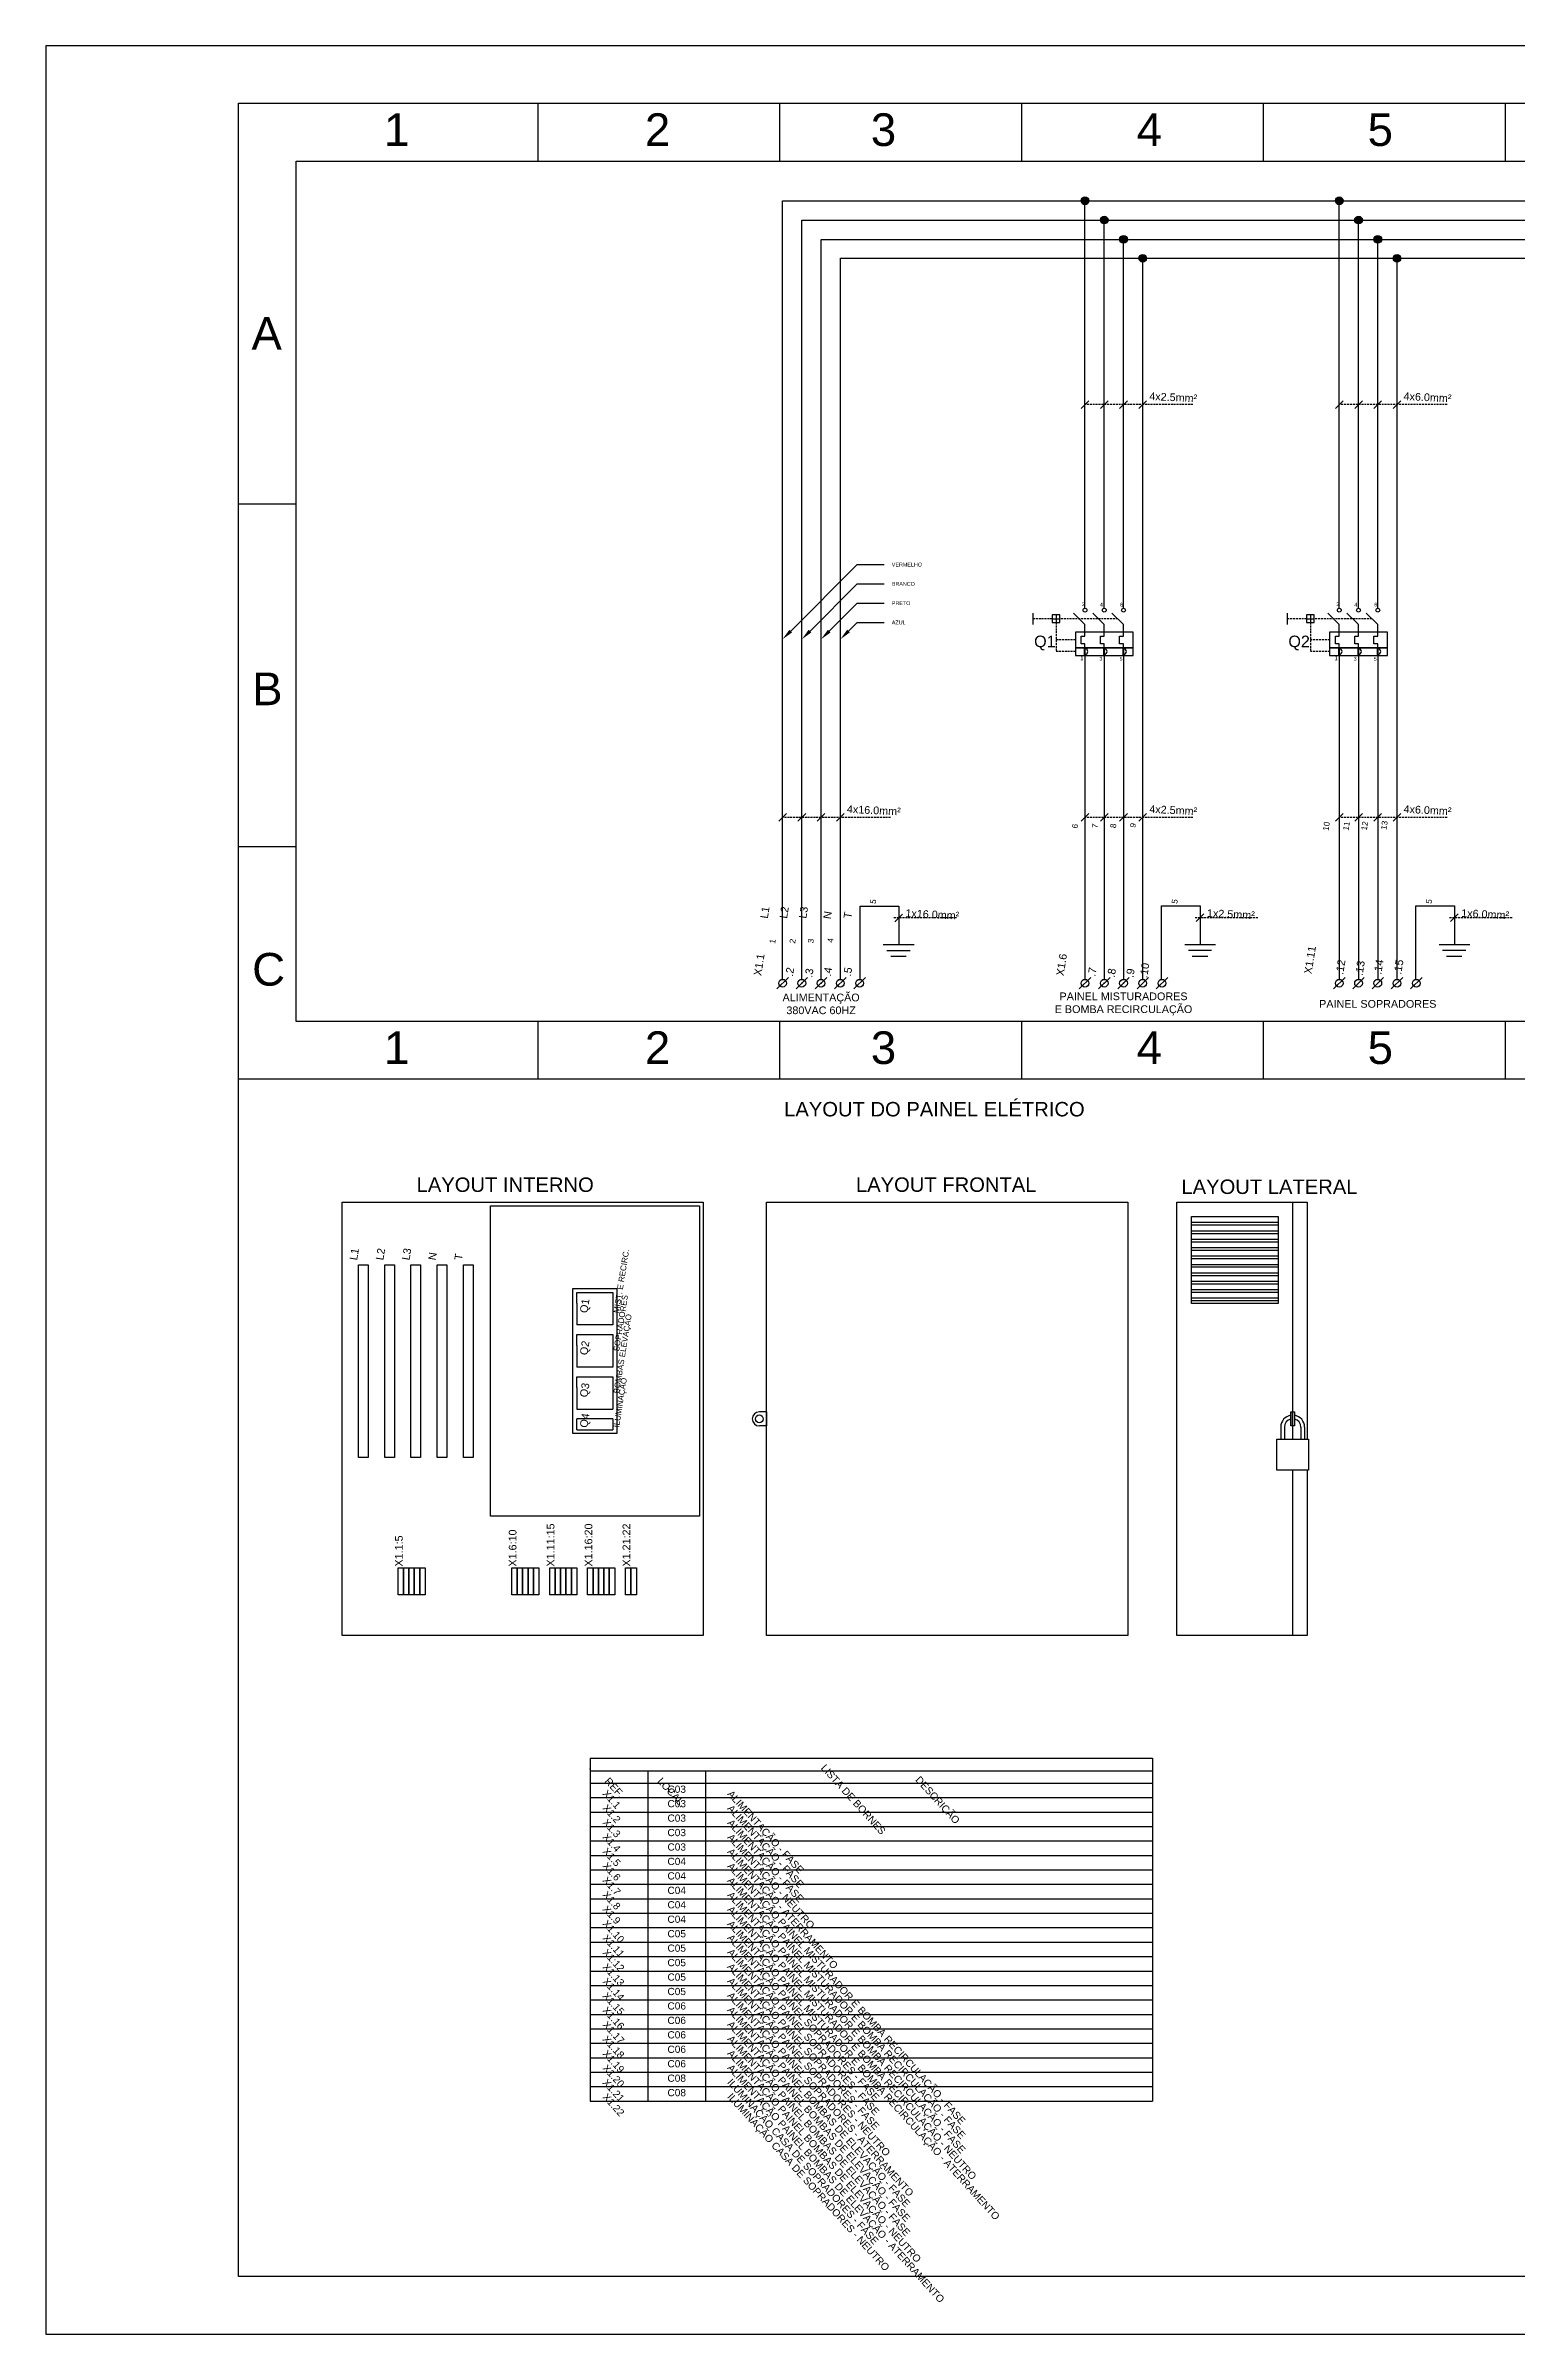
# Model space of a CAD drawing. Header units: millimetres. Extents: x 100 to 940, y 100 to 694.
# Drawn here: x 100 to 482, y 100 to 694 of the extents above; entities that cross this region are included whole.
import ezdxf
from ezdxf import colors
from ezdxf.entities.mleader import LeaderData, LeaderLine
from ezdxf.enums import TextEntityAlignment as Align
from ezdxf.math import Vec2, Vec3

# ---------------------------------------------------------------- set-up
doc = ezdxf.new("R2010")
doc.units = ezdxf.units.MM
doc.linetypes.add('DASHED', pattern=[0.75, 0.5, -0.25])
doc.styles.add('Annotative', font='Arial.ttf')
doc.styles.add('Notes', font='Arial.ttf', dxfattribs={"height": 3})

msp = doc.modelspace()

# ---------------------------------------------------------------- hatches: boundary and pattern name
h = msp.add_hatch(color=256)
h.dxf.hatch_style = 1
h.paths.add_polyline_path([(370.75, 653.7, 1), (368.75, 653.7, 1)])
h = msp.add_hatch(color=256)
h.dxf.hatch_style = 1
h.paths.add_polyline_path([(436.75, 653.7, 1), (434.75, 653.7, 1)])
h = msp.add_hatch(color=256)
h.dxf.hatch_style = 1
h.paths.add_polyline_path([(375.75, 648.7, 1), (373.75, 648.7, 1)])
h = msp.add_hatch(color=256)
h.dxf.hatch_style = 1
h.paths.add_polyline_path([(441.75, 648.7, 1), (439.75, 648.7, 1)])
h = msp.add_hatch(color=256)
h.dxf.hatch_style = 1
h.paths.add_polyline_path([(380.75, 643.7, 1), (378.75, 643.7, 1)])
h = msp.add_hatch(color=256)
h.dxf.hatch_style = 1
h.paths.add_polyline_path([(446.75, 643.7, 1), (444.75, 643.7, 1)])
h = msp.add_hatch(color=256)
h.dxf.hatch_style = 1
h.paths.add_polyline_path([(385.75, 638.8, 1), (383.75, 638.8, 1)])
h = msp.add_hatch(color=256)
h.dxf.hatch_style = 1
h.paths.add_polyline_path([(451.75, 638.8, 1), (449.75, 638.8, 1)])

# ---------------------------------------------------------------- linework, layer by layer
for p, q in [((227.78, 664), (227.78, 679)), ((290.56, 664), (290.56, 679)), ((353.33, 664), (353.33, 679)), ((416.11, 664), (416.11, 679)), ((478.89, 664), (478.89, 679)), ((291.25, 653.7), (603.75, 653.7)), ((291.25, 451.64), (291.25, 653.7)), ((369.75, 547.96), (369.75, 653.7)), ((435.75, 547.96), (435.75, 653.7)), ((296.25, 648.7), (501.75, 648.7)), ((296.25, 451.64), (296.25, 648.7)), ((374.75, 547.96), (374.75, 648.7)), ((440.75, 547.96), (440.75, 648.7)), ((301.25, 643.7), (506.75, 643.7)), ((301.25, 451.64), (301.25, 643.7)), ((379.75, 547.96), (379.75, 643.7)), ((445.75, 547.96), (445.75, 643.7)), ((306.25, 451.64), (306.25, 638.8)), ((306.25, 638.8), (608.75, 638.8)), ((384.75, 451.64), (384.75, 638.8)), ((450.75, 451.64), (450.75, 638.8)), ((370.75, 601.83), (368.75, 599.83)), ((375.75, 601.83), (373.75, 599.83)), ((380.75, 601.83), (378.75, 599.83)), ((385.75, 601.83), (383.75, 599.83)), ((436.75, 601.83), (434.75, 599.83)), ((441.75, 601.83), (439.75, 599.83)), ((446.75, 601.83), (444.75, 599.83)), ((451.75, 601.83), (449.75, 599.83)), ((165, 575), (150, 575)), ((356.25, 546.72), (356.25, 543.72)), ((369.75, 543.72), (366.75, 546.72)), ((374.75, 543.72), (371.75, 546.72)), ((379.75, 543.72), (376.75, 546.72)), ((422.25, 546.72), (422.25, 543.72)), ((435.75, 543.72), (432.75, 546.72)), ((440.75, 543.72), (437.75, 546.72)), ((445.75, 543.72), (442.75, 546.72)), ((361.25, 545.22), (363.25, 545.22)), ((362.25, 546.22), (362.25, 544.22)), ((368.75, 538.72), (368.75, 540.72)), ((368.75, 540.72), (369.75, 540.71)), ((369.75, 541.72), (369.75, 543.72)), ((369.75, 540.71), (369.75, 541.72)), ((373.75, 538.72), (373.75, 540.72)), ((373.75, 540.72), (374.75, 540.72)), ((374.75, 541.72), (374.75, 543.72)), ((374.75, 540.72), (374.75, 541.72)), ((378.75, 538.72), (378.75, 540.72)), ((378.75, 540.72), (379.75, 540.72)), ((379.75, 541.72), (379.75, 543.72)), ((379.75, 540.72), (379.75, 541.72)), ((427.25, 545.22), (429.25, 545.22)), ((428.25, 546.22), (428.25, 544.22)), ((434.75, 538.72), (434.75, 540.72)), ((434.75, 540.72), (435.75, 540.71)), ((435.75, 541.72), (435.75, 543.72)), ((435.75, 540.71), (435.75, 541.72)), ((439.75, 538.72), (439.75, 540.72)), ((439.75, 540.72), (440.75, 540.72)), ((440.75, 541.72), (440.75, 543.72)), ((440.75, 540.72), (440.75, 541.72)), ((444.75, 538.72), (444.75, 540.72)), ((444.75, 540.72), (445.75, 540.72)), ((445.75, 541.72), (445.75, 543.72)), ((445.75, 540.72), (445.75, 541.72)), ((369.75, 538.72), (368.75, 538.72)), ((369.75, 537.72), (369.75, 538.72)), ((369.75, 535.72), (369.75, 451.64)), ((374.75, 538.72), (373.75, 538.72)), ((374.75, 537.72), (374.75, 538.72)), ((374.75, 535.72), (374.75, 451.64)), ((379.75, 538.72), (378.75, 538.72)), ((379.75, 537.72), (379.75, 538.72)), ((379.75, 535.72), (379.75, 451.64)), ((435.75, 538.72), (434.75, 538.72)), ((435.75, 537.72), (435.75, 538.72)), ((435.75, 535.72), (435.75, 533.72)), ((435.75, 535.72), (435.75, 451.64)), ((440.75, 538.72), (439.75, 538.72)), ((440.75, 537.72), (440.75, 538.72)), ((440.75, 535.72), (440.75, 533.72)), ((440.75, 535.72), (440.75, 451.64)), ((445.75, 538.72), (444.75, 538.72)), ((445.75, 537.72), (445.75, 538.72)), ((445.75, 535.72), (445.75, 533.72)), ((445.75, 535.72), (445.75, 451.64)), ((292.25, 494.68), (290.25, 492.68)), ((297.25, 494.68), (295.25, 492.68)), ((302.25, 494.68), (300.25, 492.68)), ((307.25, 494.68), (305.25, 492.68)), ((370.75, 494.68), (368.75, 492.68)), ((375.75, 494.68), (373.75, 492.68)), ((380.75, 494.68), (378.75, 492.68)), ((385.75, 494.68), (383.75, 492.68)), ((436.75, 494.68), (434.75, 492.68)), ((441.75, 494.68), (439.75, 492.68)), ((446.75, 494.68), (444.75, 492.68)), ((451.75, 494.68), (449.75, 492.68)), ((165, 486), (150, 486)), ((296.25, 451.64), (296.25, 483.4)), ((301.25, 451.64), (301.25, 483.4)), ((311.39, 451.65), (311.39, 470.65)), ((311.39, 470.65), (321.39, 470.65)), ((321.39, 470.65), (321.39, 460.65)), ((389.64, 451.68), (389.64, 470.68)), ((389.64, 470.68), (399.64, 470.68)), ((399.64, 470.68), (399.64, 460.68)), ((455.64, 451.68), (455.64, 470.68)), ((455.64, 470.68), (465.64, 470.68)), ((465.64, 470.68), (465.64, 460.68)), ((322.39, 468.6), (320.39, 466.6)), ((400.64, 468.63), (398.64, 466.63)), ((466.64, 468.63), (464.64, 466.63)), ((317.39, 460.65), (325.39, 460.65)), ((318.34, 459.15), (324.34, 459.15)), ((319.35, 457.65), (323.35, 457.65)), ((395.64, 460.68), (403.64, 460.68)), ((396.59, 459.18), (402.59, 459.18)), ((397.6, 457.68), (401.6, 457.68)), ((461.64, 460.68), (469.64, 460.68)), ((462.59, 459.18), (468.59, 459.18)), ((463.6, 457.68), (467.6, 457.68)), ((289.75, 449.14), (292.75, 452.14)), ((294.75, 449.14), (297.75, 452.14)), ((299.75, 449.14), (302.75, 452.14)), ((304.75, 449.14), (307.75, 452.14)), ((309.75, 449.14), (312.75, 452.14)), ((368.25, 449.14), (371.25, 452.14)), ((373.25, 449.14), (376.25, 452.14)), ((378.25, 449.14), (381.25, 452.14)), ((383.25, 449.14), (386.25, 452.14)), ((388.25, 449.14), (391.25, 452.14)), ((434.25, 449.14), (437.25, 452.14)), ((439.25, 449.14), (442.25, 452.14)), ((444.25, 449.14), (447.25, 452.14)), ((449.25, 449.14), (452.25, 452.14)), ((454.25, 449.14), (457.25, 452.14)), ((227.78, 425.74), (227.78, 440.74)), ((290.56, 425.74), (290.56, 440.74)), ((353.33, 425.74), (353.33, 440.74)), ((416.11, 425.74), (416.11, 440.74)), ((478.89, 425.74), (478.89, 440.74)), ((165, 425.74), (150, 425.74)), ((730, 425.74), (165, 425.74)), ((423.65, 393.82), (423.65, 332.3)), ((419.9, 388.56), (397.37, 388.56)), ((397.37, 387.89), (419.9, 387.89)), ((397.37, 386.38), (419.9, 386.38)), ((397.37, 385.71), (419.9, 385.71)), ((397.37, 384.21), (419.9, 384.21)), ((397.37, 383.53), (419.9, 383.53)), ((397.37, 382.03), (419.9, 382.03)), ((397.37, 381.35), (419.9, 381.35)), ((397.37, 379.85), (419.9, 379.85)), ((397.37, 379.17), (419.9, 379.17)), ((397.37, 377.67), (419.9, 377.67)), ((397.37, 377), (419.9, 377)), ((397.37, 375.5), (419.9, 375.5)), ((397.37, 374.82), (419.9, 374.82)), ((237.84, 370.38), (247.21, 370.38)), ((237.84, 367.57), (237.84, 370.38)), ((247.21, 370.38), (247.21, 367.57)), ((397.37, 373.32), (419.9, 373.32)), ((397.37, 372.64), (419.9, 372.64)), ((397.37, 371.14), (419.9, 371.14)), ((397.37, 370.46), (419.9, 370.46)), ((397.37, 368.96), (419.9, 368.96)), ((397.37, 368.29), (419.9, 368.29)), ((237.84, 367.57), (237.84, 361.94)), ((247.21, 367.57), (247.21, 361.94)), ((247.21, 361.94), (237.84, 361.94)), ((237.84, 359.44), (247.21, 359.44)), ((237.84, 356.63), (237.84, 359.44)), ((237.84, 356.63), (237.84, 351.01)), ((247.21, 359.44), (247.21, 356.63)), ((247.21, 356.63), (247.21, 351.01)), ((247.21, 351.01), (237.84, 351.01)), ((237.84, 348.51), (247.21, 348.51)), ((237.84, 345.69), (237.84, 348.51)), ((237.84, 345.69), (237.84, 340.07)), ((247.21, 348.51), (247.21, 345.69)), ((247.21, 345.69), (247.21, 340.07)), ((237.84, 340.07), (247.21, 340.07)), ((287.08, 339.41), (285.23, 339.41)), ((287.08, 339.41), (287.08, 335.72)), ((247.21, 337.57), (237.84, 337.57)), ((237.84, 334.76), (237.84, 337.57)), ((237.84, 334.76), (247.21, 334.76)), ((247.21, 337.57), (247.21, 334.76)), ((287.08, 335.72), (285.23, 335.72)), ((423.65, 324.23), (423.65, 281.32)), ((241.28, 249.5), (387.29, 249.5)), ((241.28, 249.5), (241.28, 160.52)), ((387.29, 249.5), (387.29, 160.52)), ((241.28, 246.24), (387.29, 246.24)), ((256.28, 246.24), (256.28, 160.52)), ((271.28, 246.24), (271.28, 160.52)), ((241.28, 243.02), (387.29, 243.02)), ((241.28, 239.27), (387.29, 239.27)), ((241.28, 235.52), (387.29, 235.52)), ((241.28, 231.77), (387.29, 231.77)), ((241.28, 228.02), (387.29, 228.02)), ((241.28, 224.27), (387.29, 224.27)), ((241.28, 220.52), (387.29, 220.52)), ((241.28, 216.77), (387.29, 216.77)), ((241.28, 213.02), (387.29, 213.02)), ((241.28, 209.27), (387.29, 209.27)), ((241.28, 205.52), (387.29, 205.52)), ((241.28, 201.77), (387.29, 201.77)), ((241.28, 198.02), (387.29, 198.02)), ((241.28, 194.27), (387.29, 194.27)), ((241.28, 190.52), (387.29, 190.52)), ((241.28, 186.77), (387.29, 186.77)), ((241.28, 183.02), (387.29, 183.02)), ((241.28, 179.27), (387.29, 179.27)), ((241.28, 175.52), (387.29, 175.52)), ((241.28, 171.77), (387.29, 171.77)), ((241.28, 168.02), (387.29, 168.02)), ((241.28, 164.27), (387.29, 164.27)), ((241.28, 160.52), (387.29, 160.52))]:
    msp.add_line(p, q)
at = {"linetype": 'DASHED'}
for p, q in [((397.76, 600.83), (369.75, 600.83)), ((463.76, 600.83), (435.75, 600.83)), ((361.25, 545.22), (356.25, 545.22)), ((362.25, 544.22), (362.25, 536.72)), ((378.25, 545.22), (363.25, 545.22)), ((427.25, 545.22), (422.25, 545.22)), ((428.25, 544.22), (428.25, 536.72)), ((444.25, 545.22), (429.25, 545.22)), ((367.25, 539.72), (362.25, 539.72)), ((367.25, 536.72), (362.25, 536.72)), ((433.25, 539.72), (428.25, 539.72)), ((433.25, 536.72), (428.25, 536.72)), ((319.26, 493.68), (291.25, 493.68)), ((397.76, 493.68), (369.75, 493.68)), ((463.76, 493.68), (435.75, 493.68)), ((336.39, 467.6), (319.88, 467.6)), ((414.64, 467.63), (398.14, 467.63)), ((480.64, 467.63), (464.14, 467.63))]:
    msp.add_line(p, q, dxfattribs=at)
at = {"lineweight": 40}
for p, q in [((369.75, 535.72), (369.75, 537.72)), ((374.75, 535.72), (374.75, 537.72)), ((379.75, 535.72), (379.75, 537.72)), ((435.75, 535.72), (435.75, 537.72)), ((440.75, 535.72), (440.75, 537.72)), ((445.75, 535.72), (445.75, 537.72))]:
    msp.add_line(p, q, dxfattribs=at)
at = {"linetype": 'Continuous'}
for p, q in [((423.65, 335.72), (423.65, 339.41)), ((420.55, 335.43), (420.55, 332.3)), ((421.51, 335.43), (421.51, 332.3)), ((425.79, 335.43), (425.79, 332.3)), ((426.75, 335.43), (426.75, 332.3))]:
    msp.add_line(p, q, dxfattribs=at)
for points in [[(100, 100), (940, 100), (940, 693.94), (100, 693.94)], [(150, 679), (925, 679), (925, 115), (150, 115)], [(165, 664), (730, 664), (730, 440.74), (165, 440.74)], [(361.25, 544.22), (363.25, 544.22), (363.25, 546.22), (361.25, 546.22)], [(367.25, 537.72), (382.25, 537.72), (382.25, 541.72), (367.25, 541.72)], [(427.25, 544.22), (429.25, 544.22), (429.25, 546.22), (427.25, 546.22)], [(433.25, 537.72), (448.25, 537.72), (448.25, 541.72), (433.25, 541.72)], [(367.25, 535.72), (382.25, 535.72), (382.25, 537.72), (367.25, 537.72)], [(433.25, 535.72), (448.25, 535.72), (448.25, 537.72), (433.25, 537.72)], [(176.9, 393.82), (270.65, 393.82), (270.65, 281.32), (176.9, 281.32)], [(215.4, 392.82), (269.65, 392.82), (269.65, 312.28), (215.4, 312.28)], [(287.08, 393.82), (380.83, 393.82), (380.83, 281.32), (287.08, 281.32)], [(397.37, 390.06), (419.9, 390.06), (419.9, 367.54), (397.37, 367.54)], [(181.2, 377.55), (183.7, 377.55), (183.7, 327.55), (181.2, 327.55)], [(188, 377.55), (190.5, 377.55), (190.5, 327.55), (188, 327.55)], [(194.8, 377.55), (197.3, 377.55), (197.3, 327.55), (194.8, 327.55)], [(201.6, 377.55), (204.1, 377.55), (204.1, 327.55), (201.6, 327.55)], [(208.4, 377.55), (210.9, 377.55), (210.9, 327.55), (208.4, 327.55)], [(236.84, 371.38), (248.21, 371.38), (248.21, 333.76), (236.84, 333.76)], [(191.43, 291.86), (191.43, 298.9), (192.84, 298.9), (192.84, 291.86)], [(192.84, 291.86), (192.84, 298.9), (194.24, 298.9), (194.24, 291.86)], [(194.24, 291.86), (194.24, 298.9), (195.65, 298.9), (195.65, 291.86)], [(195.65, 291.86), (195.65, 298.9), (197.06, 298.9), (197.06, 291.86)], [(197.06, 291.86), (197.06, 298.9), (198.46, 298.9), (198.46, 291.86)], [(220.96, 291.86), (220.96, 298.9), (222.37, 298.9), (222.37, 291.86)], [(222.37, 291.86), (222.37, 298.9), (223.77, 298.9), (223.77, 291.86)], [(223.77, 291.86), (223.77, 298.9), (225.18, 298.9), (225.18, 291.86)], [(225.18, 291.86), (225.18, 298.9), (226.59, 298.9), (226.59, 291.86)], [(226.59, 291.86), (226.59, 298.9), (227.99, 298.9), (227.99, 291.86)], [(230.81, 291.86), (230.81, 298.9), (232.21, 298.9), (232.21, 291.86)], [(232.21, 291.86), (232.21, 298.9), (233.62, 298.9), (233.62, 291.86)], [(233.62, 291.86), (233.62, 298.9), (235.02, 298.9), (235.02, 291.86)], [(235.02, 291.86), (235.02, 298.9), (236.43, 298.9), (236.43, 291.86)], [(236.43, 291.86), (236.43, 298.9), (237.84, 298.9), (237.84, 291.86)], [(240.65, 291.86), (240.65, 298.9), (242.06, 298.9), (242.06, 291.86)], [(242.06, 291.86), (242.06, 298.9), (243.46, 298.9), (243.46, 291.86)], [(243.46, 291.86), (243.46, 298.9), (244.87, 298.9), (244.87, 291.86)], [(244.87, 291.86), (244.87, 298.9), (246.27, 298.9), (246.27, 291.86)], [(246.27, 291.86), (246.27, 298.9), (247.68, 298.9), (247.68, 291.86)], [(250.49, 291.86), (250.49, 298.9), (251.9, 298.9), (251.9, 291.86)], [(251.9, 291.86), (251.9, 298.9), (253.31, 298.9), (253.31, 291.86)]]:
    msp.add_lwpolyline(points, close=True)
msp.add_lwpolyline([(427.41, 324.23), (427.41, 281.32), (393.62, 281.32), (393.62, 393.82), (427.41, 393.82), (427.41, 332.3)])
for points in [[(423.2, 339.41), (424.11, 339.41), (424.11, 335.72), (423.2, 335.72)], [(419.51, 332.3), (427.79, 332.3), (427.79, 324.23), (419.51, 324.23)]]:
    msp.add_lwpolyline(points, close=True, dxfattribs=at)
for centre, radius in [((369.75, 653.7), 1), ((435.75, 653.7), 1), ((374.75, 648.7), 1), ((440.75, 648.7), 1), ((379.75, 643.7), 1), ((445.75, 643.7), 1), ((384.75, 638.8), 1), ((450.75, 638.8), 1), ((369.75, 547.46), 0.5), ((374.75, 547.46), 0.5), ((379.75, 547.46), 0.5), ((435.75, 547.46), 0.5), ((440.75, 547.46), 0.5), ((445.75, 547.46), 0.5), ((291.25, 450.64), 1), ((296.25, 450.64), 1), ((301.25, 450.64), 1), ((306.25, 450.64), 1), ((311.25, 450.64), 1), ((369.75, 450.64), 1), ((374.75, 450.64), 1), ((379.75, 450.64), 1), ((384.75, 450.64), 1), ((389.75, 450.64), 1), ((435.75, 450.64), 1), ((440.75, 450.64), 1), ((445.75, 450.64), 1), ((450.75, 450.64), 1), ((455.75, 450.64), 1), ((285.23, 337.57), 1.01)]:
    msp.add_circle(centre, radius)
for centre, radius, start, end in [((369.75, 536.72), 0.75, 270, 90), ((374.75, 536.72), 0.75, 270, 90), ((379.75, 536.72), 0.75, 270, 90), ((435.75, 536.72), 0.75, 270, 90), ((440.75, 536.72), 0.75, 270, 90), ((445.75, 536.72), 0.75, 270, 90), ((285.23, 337.57), 1.84, 90, 270)]:
    msp.add_arc(centre, radius, start, end)
for radius, start, end in [(3.1, 98.46306, 180), (2.14, 102.30979, 180), (3.1, 0, 81.53694), (2.14, 0, 77.69021)]:
    msp.add_arc((423.65, 335.43), radius, start, end, dxfattribs=at)
for p in [(296.25, 450.64), (301.25, 450.64), (374.75, 450.64), (379.75, 450.64), (241.28, 246.77), (241.28, 246.77)]:
    msp.add_point(p)

# ---------------------------------------------------------------- texts
at = {"style": 'Notes'}
for s, height, p in [('1', 8.48, (187.8, 667.93)), ('2', 8.48, (255.51, 667.93)), ('3', 8.48, (314.16, 667.93)), ('4', 8.48, (383.17, 667.93)), ('5', 8.48, (443.11, 667.93)), ('A', 8.48, (153.39, 615.03)), ('2', 1, (368.99, 548.52)), ('4', 1, (373.63, 548.38)), ('6', 1, (378.84, 548.38)), ('2', 1, (434.99, 548.52)), ('4', 1, (439.63, 548.38)), ('6', 1, (444.84, 548.38)), ('Q1', 3, (356.54, 537.85)), ('Q2', 3, (422.54, 537.85)), ('1', 1, (368.56, 534.47)), ('3', 1, (373.5, 534.34)), ('5', 1, (378.71, 534.34)), ('1', 1, (434.56, 534.47)), ('3', 1, (439.5, 534.34)), ('5', 1, (444.71, 534.34)), ('B', 8.48, (153.57, 522.79)), ('C', 8.48, (153.57, 450.01)), ('1', 8.48, (187.8, 429.67)), ('2', 8.48, (255.51, 429.67)), ('3', 8.48, (314.16, 429.67)), ('4', 8.48, (383.17, 429.67)), ('5', 8.48, (443.11, 429.67)), ('C03', 1.875, (261.37, 240.52)), ('C03', 1.875, (261.37, 236.77)), ('C03', 1.875, (261.37, 233.02)), ('C03', 1.875, (261.37, 229.27)), ('C03', 1.875, (261.37, 225.52)), ('C04', 1.875, (261.37, 221.77)), ('C04', 1.875, (261.37, 218.02)), ('C04', 1.875, (261.37, 214.27)), ('C04', 1.875, (261.37, 210.52)), ('C04', 1.875, (261.37, 206.77)), ('C05', 1.875, (261.37, 203.02)), ('C05', 1.875, (261.37, 199.27)), ('C05', 1.875, (261.37, 195.52)), ('C05', 1.875, (261.37, 191.77)), ('C05', 1.875, (261.37, 188.02)), ('C06', 1.875, (261.37, 184.27)), ('C06', 1.875, (261.37, 180.52)), ('C06', 1.875, (261.37, 176.77)), ('C06', 1.875, (261.37, 173.02)), ('C06', 1.875, (261.37, 169.27)), ('C08', 1.875, (261.37, 165.52)), ('C08', 1.875, (261.37, 161.77))]:
    msp.add_text(s, height=height, dxfattribs=at).set_placement(p)
for s, height, rotation, style, p in [('4x2.5mm²', 2, 357.27678, 'Notes', (386.41, 602.01)), ('4x6.0mm²', 2, 357.27678, 'Notes', (452.41, 602.01)), ('4x16.0mm²', 2, 357.27678, 'Notes', (307.91, 494.86)), ('4x2.5mm²', 2, 357.27678, 'Notes', (386.41, 494.86)), ('4x6.0mm²', 2, 357.27678, 'Notes', (452.41, 494.86)), ('L1', 2, 80.89904, 'Notes', (287.4, 467.31)), ('L2', 2, 80.89904, 'Notes', (292.4, 467.31)), ('L3', 2, 80.89904, 'Notes', (297.4, 467.31)), ('N', 2, 80.89904, 'Notes', (303.73, 467.17)), ('T', 2, 80.89904, 'Notes', (309.03, 467.31)), ('1x16.0mm²', 2, 357.27678, 'Notes', (323.11, 467.83)), ('1x2.5mm²', 2, 357.27678, 'Notes', (401.37, 467.86)), ('1x6.0mm²', 2, 357.27678, 'Notes', (467.37, 467.86)), ('L1', 2, 80.89904, 'Notes', (180.81, 378.63)), ('L2', 2, 80.89904, 'Notes', (187.61, 378.63)), ('L3', 2, 80.89904, 'Notes', (194.41, 378.63)), ('N', 2, 80.89904, 'Notes', (201.21, 378.63)), ('T', 2, 80.89904, 'Notes', (208.01, 378.63)), ('MIST. E RECIRC.', 1.5, 80.89904, 'Notes', (248.8, 364.92)), ('Q1', 2, 80.89904, 'Notes', (240.56, 364.92)), ('SOPRADORES', 1.5, 80.89904, 'Notes', (248.8, 355)), ('BOMBAS ELEVAÇÃO', 1.5, 80.89904, 'Notes', (248.8, 344.06)), ('Q2', 2, 80.89904, 'Notes', (240.56, 353.99)), ('Q3', 2, 80.89904, 'Notes', (240.56, 343.05)), ('ILUMINAÇÃO', 1.5, 80.89904, 'Notes', (248.8, 335.23)), ('Q4', 2, 80.89904, 'Notes', (240.56, 335.17)), ('X1.11:15', 2, 90, 'Annotative', (232.03, 299.23)), ('X1.16:20', 2, 90, 'Annotative', (241.87, 299.23)), ('X1.21:22', 2, 90, 'Annotative', (251.72, 299.23)), ('X1.1:5', 2, 90, 'Annotative', (192.65, 299.23)), ('X1.6:10', 2, 90, 'Annotative', (222.18, 299.23)), ('REF.', 1.875, 312.16458, 'Notes', (244.94, 243.44)), ('LOCAL.', 1.875, 312.16458, 'Notes', (258.65, 243.44)), ('LISTA DE BORNES', 1.875, 312.16458, 'Notes', (301.07, 246.86)), ('DESCRIÇÃO', 1.875, 312.16458, 'Notes', (325.59, 243.79)), ('X1.1', 1.875, 312.16458, 'Notes', (244.39, 240.2)), ('X1.2', 1.875, 312.16458, 'Notes', (244.39, 236.45)), ('ALIMENTAÇÃO - FASE', 1.875, 312.16458, 'Notes', (276.77, 240.1)), ('X1.3', 1.875, 312.16458, 'Notes', (244.39, 232.7)), ('ALIMENTAÇÃO - FASE', 1.875, 312.16458, 'Notes', (276.77, 236.35)), ('ALIMENTAÇÃO - FASE', 1.875, 312.16458, 'Notes', (276.77, 232.6)), ('X1.4', 1.875, 312.16458, 'Notes', (244.39, 228.95)), ('X1.5', 1.875, 312.16458, 'Notes', (244.39, 225.2)), ('ALIMENTAÇÃO - NEUTRO', 1.875, 312.16458, 'Notes', (276.77, 228.85)), ('ALIMENTAÇÃO - ATERRAMENTO', 1.875, 312.16458, 'Notes', (276.77, 225.1)), ('X1.6', 1.875, 312.16458, 'Notes', (244.39, 221.45)), ('ALIMENTAÇÃO PAINEL MISTURADOR E BOMBA RECIRCULAÇÃO - FASE', 1.875, 312.16458, 'Notes', (276.77, 221.35)), ('X1.7', 1.875, 312.16458, 'Notes', (244.39, 217.7)), ('X1.8', 1.875, 312.16458, 'Notes', (244.39, 213.95)), ('ALIMENTAÇÃO PAINEL MISTURADOR E BOMBA RECIRCULAÇÃO - FASE', 1.875, 312.16458, 'Notes', (276.77, 217.6)), ('ALIMENTAÇÃO PAINEL MISTURADOR E BOMBA RECIRCULAÇÃO - FASE', 1.875, 312.16458, 'Notes', (276.77, 213.85)), ('X1.9', 1.875, 312.16458, 'Notes', (244.39, 210.2)), ('ALIMENTAÇÃO PAINEL MISTURADOR E BOMBA RECIRCULAÇÃO - NEUTRO', 1.875, 312.16458, 'Notes', (276.77, 210.1)), ('X1.10', 1.875, 312.16458, 'Notes', (244.39, 206.45)), ('X1.11', 1.875, 312.16458, 'Notes', (244.39, 202.7)), ('ALIMENTAÇÃO PAINEL MISTURADOR E BOMBA RECIRCULAÇÃO - ATERRAMENTO', 1.875, 312.16458, 'Notes', (276.77, 206.35)), ('ALIMENTAÇÃO PAINEL SOPRADORES - FASE', 1.875, 312.16458, 'Notes', (276.77, 202.77)), ('X1:12', 1.875, 312.16458, 'Notes', (244.39, 198.95)), ('X1.13', 1.875, 312.16458, 'Notes', (244.39, 195.2)), ('ALIMENTAÇÃO PAINEL SOPRADORES - FASE', 1.875, 312.16458, 'Notes', (276.77, 199.02)), ('X1.14', 1.875, 312.16458, 'Notes', (244.39, 191.45)), ('ALIMENTAÇÃO PAINEL SOPRADORES - FASE', 1.875, 312.16458, 'Notes', (276.77, 195.27)), ('ALIMENTAÇÃO PAINEL SOPRADORES - NEUTRO', 1.875, 312.16458, 'Notes', (276.77, 191.52)), ('X1.15', 1.875, 312.16458, 'Notes', (244.39, 187.7)), ('X1.16', 1.875, 312.16458, 'Notes', (244.39, 183.95)), ('ALIMENTAÇÃO PAINEL SOPRADORES - ATERRAMENTO', 1.875, 312.16458, 'Notes', (276.77, 187.77)), ('ALIMENTAÇÃO PAINEL BOMBAS DE ELEVAÇÃO - FASE', 1.875, 312.16458, 'Notes', (276.77, 184.02)), ('X1.17', 1.875, 312.16458, 'Notes', (244.39, 180.2)), ('ALIMENTAÇÃO PAINEL BOMBAS DE ELEVAÇÃO - FASE', 1.875, 312.16458, 'Notes', (276.77, 180.27)), ('X1.18', 1.875, 312.16458, 'Notes', (244.39, 176.45)), ('X1.19', 1.875, 312.16458, 'Notes', (244.39, 172.7)), ('ALIMENTAÇÃO PAINEL BOMBAS DE ELEVAÇÃO - FASE', 1.875, 312.16458, 'Notes', (276.77, 176.52)), ('ALIMENTAÇÃO PAINEL BOMBAS DE ELEVAÇÃO - NEUTRO', 1.875, 312.16458, 'Notes', (276.77, 172.77)), ('X1.20', 1.875, 312.16458, 'Notes', (244.39, 168.95)), ('X1.21', 1.875, 312.16458, 'Notes', (244.39, 165.2)), ('ALIMENTAÇÃO PAINEL BOMBAS DE ELEVAÇÃO - ATERRAMENTO', 1.875, 312.16458, 'Notes', (276.77, 169.02)), ('ILUMINAÇÃO CASA DE SOPRADORES - FASE', 1.875, 312.16458, 'Notes', (276.77, 165.27)), ('X1.22', 1.875, 312.16458, 'Notes', (244.39, 161.45)), ('ILUMINAÇÃO CASA DE SOPRADORES - NEUTRO', 1.875, 312.16458, 'Notes', (276.77, 161.52))]:
    msp.add_text(s, height=height, rotation=rotation, dxfattribs=dict(style=style)).set_placement(p)
for s, height, p in [('6', 1.5, (367.9, 491.28)), ('7', 1.5, (373.09, 491.33)), ('8', 1.5, (377.83, 491.37)), ('9', 1.5, (382.92, 491.51)), ('10', 1.5, (433.14, 491.28)), ('11', 1.5, (438.33, 491.33)), ('12', 1.5, (443.08, 491.37)), ('13', 1.5, (448.16, 491.51)), ('5', 1.5, (315.51, 471.72)), ('5', 1.5, (393.77, 471.75)), ('5', 1.5, (459.77, 471.75)), ('X1.1', 2, (286.15, 455.29)), ('1', 1.5, (289.4, 461.4)), ('2', 1.5, (294.59, 461.45)), ('3', 1.5, (299.33, 461.49)), ('4', 1.5, (304.42, 461.63)), ('X1.6', 2, (364.65, 455.29)), ('X1.11', 2, (429.13, 456.53)), ('.2', 2, (294.1, 453.43)), ('.3', 2, (299.12, 453.16)), ('.4', 2, (303.97, 453.47)), ('.5', 2, (309.15, 453.47)), ('.7', 2, (372.6, 453.43)), ('.8', 2, (377.62, 453.16)), ('.9', 2, (382.48, 453.13)), ('.10', 2, (386.19, 453.83)), ('.12', 2, (437.07, 454.67)), ('.13', 2, (442.1, 454.4)), ('.14', 2, (446.95, 454.71)), ('.15', 2, (452.13, 454.71))]:
    msp.add_text(s, height=height, rotation=80.89904, dxfattribs=at).set_placement(p, align=Align.CENTER)
for s, width, gutter_width, insert, char_height, attachment_point, style in [('ALIMENTAÇÃO\\P380VAC 60HZ', 29.7994, 28.38, (301.25, 445.26), 2, 5, 'Annotative'), ('PAINEL MISTURADORES\\PE BOMBA RECIRCULAÇÃO', 40.9921, 28.38, (379.75, 445.26), 2, 5, 'Annotative'), ('PAINEL SOPRADORES', 55.9943, 28.38, (445.75, 445.26), 2, 5, 'Annotative'), ('LAYOUT DO PAINEL ELÉTRICO', 141.5358, 15, (291.66, 419.82), 3.75, 1, 'Notes'), ('LAYOUT INTERNO', 141.5358, 15, (196.26, 400.22), 3.75, 1, 'Notes'), ('LAYOUT FRONTAL', 141.5358, 15, (310.3, 400.24), 3.75, 1, 'Notes'), ('LAYOUT LATERAL', 141.5358, 15, (394.78, 399.69), 3.75, 1, 'Notes')]:
    msp.add_mtext_dynamic_manual_height_columns(s, width=width, gutter_width=gutter_width, heights=[0], dxfattribs=dict(insert=insert, char_height=char_height, attachment_point=attachment_point, style=style))

# ---------------------------------------------------------------- leaders
ml = msp.add_multileader_mtext('Standard')
ml.set_content('VERMELHO', color=256, style='Notes')
ml.set_leader_properties()
ml.build(insert=Vec2(0, 0))
ml.multileader.update_dxf_attribs({"dogleg_length": 7, "arrow_head_size": 3})
ctx = ml.context
ctx.base_point, ctx.char_height, ctx.arrow_head_size, ctx.plane_origin = Vec3(317.61, 559.27), 1, 3, Vec3(291.25, 539.91)
notes = []
notes.append((ctx, [(0, (1, 1, 0), (310.61, 559.27), (1, 0), 7, [(0, [(291.25, 539.91)], 0, [])])]))
ctx.mtext.insert, ctx.mtext.flow_direction = Vec3(319.61, 559.78), 5
ml = msp.add_multileader_mtext('Standard')
ml.set_content('BRANCO', color=256, style='Notes')
ml.set_leader_properties()
ml.build(insert=Vec2(0, 0))
ml.multileader.update_dxf_attribs({"dogleg_length": 7, "arrow_head_size": 3})
ctx = ml.context
ctx.base_point, ctx.char_height, ctx.arrow_head_size, ctx.plane_origin = Vec3(317.61, 554.27), 1, 3, Vec3(296.25, 539.91)
notes.append((ctx, [(0, (1, 1, 0), (310.61, 554.27), (1, 0), 7, [(0, [(296.25, 539.91)], 0, [])])]))
ctx.mtext.insert, ctx.mtext.flow_direction = Vec3(319.61, 554.78), 5
ml = msp.add_multileader_mtext('Standard')
ml.set_content('PRETO', color=256, style='Notes')
ml.set_leader_properties()
ml.build(insert=Vec2(0, 0))
ml.multileader.update_dxf_attribs({"dogleg_length": 7, "arrow_head_size": 3})
ctx = ml.context
ctx.base_point, ctx.char_height, ctx.arrow_head_size, ctx.plane_origin = Vec3(317.61, 549.27), 1, 3, Vec3(301.25, 539.91)
notes.append((ctx, [(0, (1, 1, 0), (310.61, 549.27), (1, 0), 7, [(0, [(301.25, 539.91)], 0, [])])]))
ctx.mtext.insert, ctx.mtext.flow_direction = Vec3(319.61, 549.78), 5
ml = msp.add_multileader_mtext('Standard')
ml.set_content('AZUL', color=256, style='Notes')
ml.set_leader_properties()
ml.build(insert=Vec2(0, 0))
ml.multileader.update_dxf_attribs({"dogleg_length": 7, "arrow_head_size": 3})
ctx = ml.context
ctx.base_point, ctx.char_height, ctx.arrow_head_size, ctx.plane_origin = Vec3(317.61, 544.27), 1, 3, Vec3(306.25, 539.91)
notes.append((ctx, [(0, (1, 1, 0), (310.61, 544.27), (1, 0), 7, [(0, [(306.25, 539.91)], 0, [])])]))
ctx.mtext.insert, ctx.mtext.flow_direction = Vec3(319.61, 544.78), 5
for ctx, leaders in notes:
    for number, flags, end, landing, length, lines in leaders:
        leader = LeaderData()
        leader.index, (leader.has_last_leader_line, leader.has_dogleg_vector, leader.attachment_direction) = number, flags
        leader.last_leader_point, leader.dogleg_vector, leader.dogleg_length = Vec3(end), Vec3(landing), length
        for number, points, colour, breaks in lines:
            line = LeaderLine()
            line.index, line.vertices, line.color, line.breaks = number, Vec3.list(points), colors.encode_raw_color(colour), breaks
            leader.lines.append(line)
        ctx.leaders.append(leader)

doc.saveas('drawing.dxf')
